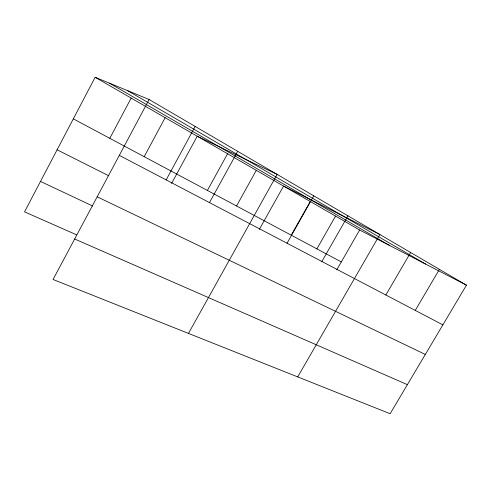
<?xml version="1.0" encoding="UTF-8"?>
<svg xmlns="http://www.w3.org/2000/svg" width="491" height="491" viewBox="0 0 491 491"><rect width="100%" height="100%" fill="white"/><g stroke="black" fill="none" stroke-linecap="round" stroke-linejoin="round"><path stroke-width="0.74" d="M149.117 99.501L53.053 279.477L390.13 413.723L466.45 285.167L149.117 99.501L95.137 77.277L24.55 211.848L76.51 234.802M109.8 138.321L131.171 98.083M144.194 156.684L165.142 117.699M166.161 179.902L195.154 126.433M171.58 183.425L197.222 136.222L277.133 174.403L188.476 333.414M207.417 190.44L227.566 153.738M209.485 202.605L237.699 151.326M236.545 205.987L256.302 170.334M259.358 229.358L283.565 186.077L379.868 234.508L297.699 376.916M291.212 235.177L310.232 201.476M287.045 243.235L313.792 195.848M316.891 248.882L335.549 216.095M321.887 261.494L347.953 215.837M336.758 269.866L359.633 230.003L466.45 285.167M385.852 294.999L410.623 252.503M415.263 310.41L439.42 269.35M74.657 239L407.383 384.662M40.508 181.431L92.725 206.03M97.181 196.805L425.316 354.453M57.091 149.81L108.849 175.821M119.301 155.359L442.876 324.876M73.331 118.853L341.313 261.924M95.137 77.277L359.633 230.003M109.567 83.212L389.731 245.549M127.556 90.62L425.642 264.09"/></g></svg>
